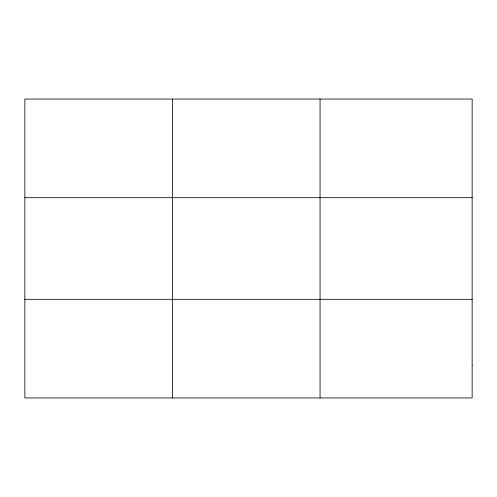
<?xml version="1.0" encoding="UTF-8"?>
<svg xmlns="http://www.w3.org/2000/svg" width="497" height="497" viewBox="0 0 497 497"><rect width="100%" height="100%" fill="white"/><g stroke="black" fill="none" stroke-linecap="round" stroke-linejoin="round"><path stroke-width="0.75" d="M172.459 99.04L172.459 397.96M320.068 99.04L320.068 397.96M24.85 197.682L472.15 197.682M24.85 299.318L472.15 299.318M472.15 365.084L472.15 397.96L24.85 397.96L24.85 99.04L472.15 99.04L472.15 365.084"/></g></svg>
